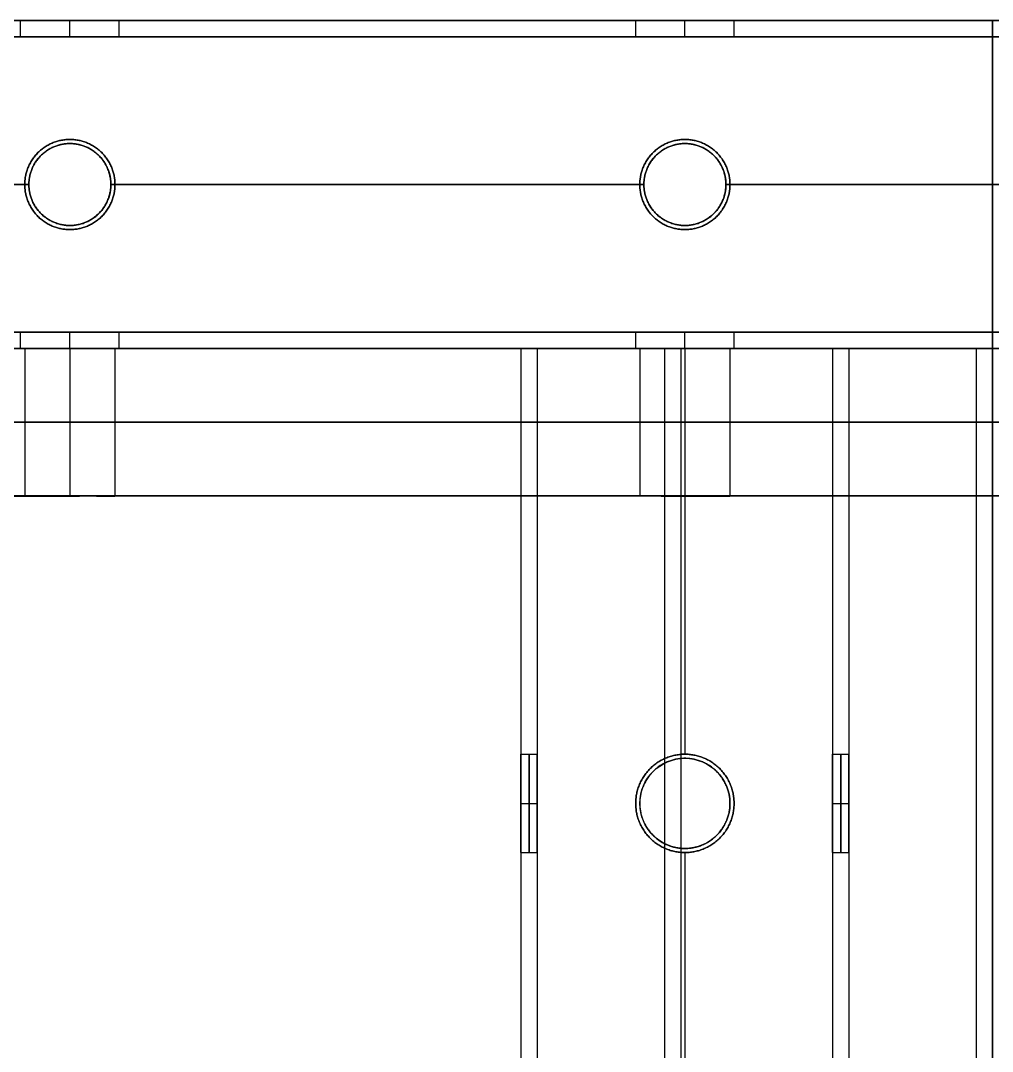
# Model space of a CAD drawing. Header units: millimetres. Extents: x -6529 to 809, y -8611 to 207.
# Drawn here: x 32.5 to 151, y 81.6 to 207.4 of the extents above; entities that cross this region are included whole.
import ezdxf

# ---------------------------------------------------------------- set-up
doc = ezdxf.new("R2010")
doc.units = ezdxf.units.MM
doc.header["$MEASUREMENT"] = 0
doc.layers.add('platen', color=7, linetype='Continuous', true_color=0x007f00)
doc.layers.add('staal', color=5, linetype='Continuous', true_color=0x0000ff)

# ---------------------------------------------------------------- blocks, each defined once
blk = doc.blocks.new('plaat base')
at = {"layer": 'platen'}
for p, q in [((545.5, 43.5), (545.5, 43.5, 18)), ((620.5, 43.5), (620.5, 43.5, 18)), ((540, 38), (540, 38, 18)), ((551, 38), (551, 38, 18)), ((615, 38), (615, 38, 18)), ((626, 38), (626, 38, 18)), ((545.5, 32.5), (545.5, 32.5, 18)), ((620.5, 32.5), (620.5, 32.5, 18)), ((658, -1200), (658, 0)), ((658, -1200, 18), (658, 0, 18))]:
    blk.add_line(p, q, dxfattribs=at)
for points in [[(658, 58), (508, 58), (358, 58)], [(658, 58, 18), (508, 58, 18), (358, 58, 18)], [(658, 58, 9), (508, 58, 9), (358, 58, 9)], [(658, 0), (658, 29), (658, 58)], [(658, 58), (658, 58, 9), (658, 58, 18)], [(658, 0, 18), (658, 29, 18), (658, 58, 18)], [(658, 0, 9), (658, 29, 9), (658, 58, 9)], [(658, 29), (658, 29, 9), (658, 29, 18)], [(658, 0), (658, 0, 9), (658, 0, 18)], [(958, 0), (808, 0), (658, 0)], [(958, 0, 18), (808, 0, 18), (658, 0, 18)], [(958, 0, 9), (808, 0, 9), (658, 0, 9)]]:
    blk.add_open_spline(points, degree=2, dxfattribs=at)
for points in [[(545.5, 43.5), (551, 43.5), (551, 38), (551, 32.5), (545.5, 32.5), (540, 32.5), (540, 38), (540, 43.5), (545.5, 43.5)], [(545.5, 43.5, 18), (551, 43.5, 18), (551, 38, 18), (551, 32.5, 18), (545.5, 32.5, 18), (540, 32.5, 18), (540, 38, 18), (540, 43.5, 18), (545.5, 43.5, 18)], [(620.5, 43.5), (626, 43.5), (626, 38), (626, 32.5), (620.5, 32.5), (615, 32.5), (615, 38), (615, 43.5), (620.5, 43.5)], [(620.5, 43.5, 18), (626, 43.5, 18), (626, 38, 18), (626, 32.5, 18), (620.5, 32.5, 18), (615, 32.5, 18), (615, 38, 18), (615, 43.5, 18), (620.5, 43.5, 18)]]:
    blk.add_rational_spline(points, [1, 0.707106781187, 1, 0.707106781187, 1, 0.707106781187, 1, 0.707106781187, 1], degree=2, knots=[-31.415927, -31.415927, -31.415927, -23.561945, -23.561945, -15.707963, -15.707963, -7.853982, -7.853982, 0, 0, 0], dxfattribs=at)
blk = doc.blocks.new('top plaat')
at = {"layer": 'platen'}
for p, q in [((658, -1276), (658, 40)), ((658, -1276, 18), (658, 40, 18)), ((545.5, 25.5), (545.5, 25.5, 18)), ((620.5, 25.5), (620.5, 25.5, 18)), ((540, 20), (540, 20, 18)), ((551, 20), (551, 20, 18)), ((615, 20), (615, 20, 18)), ((626, 20), (626, 20, 18)), ((545.5, 14.5), (545.5, 14.5, 18)), ((620.5, 14.5), (620.5, 14.5, 18)), ((620.5, -50), (620.5, -50, 18)), ((615, -55.5), (615, -55.5, 18)), ((626, -55.5), (626, -55.5, 18)), ((620.5, -61), (620.5, -61, 18))]:
    blk.add_line(p, q, dxfattribs=at)
blk.add_circle((620.5, -55.5, 9), 5.5, dxfattribs=at)
for points in [[(658, 40), (349, 40), (40, 40)], [(658, 40, 18), (349, 40, 18), (40, 40, 18)], [(658, 40, 9), (349, 40, 9), (40, 40, 9)], [(658, 40), (658, 40, 9), (658, 40, 18)], [(1276, 40), (967, 40), (658, 40)], [(1276, 40, 18), (967, 40, 18), (658, 40, 18)], [(1276, 40, 9), (967, 40, 9), (658, 40, 9)]]:
    blk.add_open_spline(points, degree=2, dxfattribs=at)
for points, knots in [([(545.5, 25.5), (551, 25.5), (551, 20), (551, 14.5), (545.5, 14.5), (540, 14.5), (540, 20), (540, 25.5), (545.5, 25.5)], [-31.415927, -31.415927, -31.415927, -23.561945, -23.561945, -15.707963, -15.707963, -7.853982, -7.853982, 0, 0, 0]), ([(545.5, 25.5, 18), (551, 25.5, 18), (551, 20, 18), (551, 14.5, 18), (545.5, 14.5, 18), (540, 14.5, 18), (540, 20, 18), (540, 25.5, 18), (545.5, 25.5, 18)], [-31.415927, -31.415927, -31.415927, -23.561945, -23.561945, -15.707963, -15.707963, -7.853982, -7.853982, 0, 0, 0]), ([(545.5, 25.5, 9), (540, 25.5, 9), (540, 20, 9), (540, 14.5, 9), (545.5, 14.5, 9), (551, 14.5, 9), (551, 20, 9), (551, 25.5, 9), (545.5, 25.5, 9)], [0, 0, 0, 7.853982, 7.853982, 15.707963, 15.707963, 23.561945, 23.561945, 31.415927, 31.415927, 31.415927]), ([(620.5, 25.5), (626, 25.5), (626, 20), (626, 14.5), (620.5, 14.5), (615, 14.5), (615, 20), (615, 25.5), (620.5, 25.5)], [-31.415927, -31.415927, -31.415927, -23.561945, -23.561945, -15.707963, -15.707963, -7.853982, -7.853982, 0, 0, 0]), ([(620.5, 25.5, 18), (626, 25.5, 18), (626, 20, 18), (626, 14.5, 18), (620.5, 14.5, 18), (615, 14.5, 18), (615, 20, 18), (615, 25.5, 18), (620.5, 25.5, 18)], [-31.415927, -31.415927, -31.415927, -23.561945, -23.561945, -15.707963, -15.707963, -7.853982, -7.853982, 0, 0, 0]), ([(620.5, 25.5, 9), (615, 25.5, 9), (615, 20, 9), (615, 14.5, 9), (620.5, 14.5, 9), (626, 14.5, 9), (626, 20, 9), (626, 25.5, 9), (620.5, 25.5, 9)], [0, 0, 0, 7.853982, 7.853982, 15.707963, 15.707963, 23.561945, 23.561945, 31.415927, 31.415927, 31.415927]), ([(626, -55.5), (626, -61), (620.5, -61), (615, -61), (615, -55.5), (615, -50), (620.5, -50), (626, -50), (626, -55.5)], [-37.699112, -37.699112, -37.699112, -28.274334, -28.274334, -18.849556, -18.849556, -9.424778, -9.424778, 0, 0, 0]), ([(626, -55.5, 18), (626, -61, 18), (620.5, -61, 18), (615, -61, 18), (615, -55.5, 18), (615, -50, 18), (620.5, -50, 18), (626, -50, 18), (626, -55.5, 18)], [-37.699112, -37.699112, -37.699112, -28.274334, -28.274334, -18.849556, -18.849556, -9.424778, -9.424778, 0, 0, 0])]:
    blk.add_rational_spline(points, [1, 0.707106781187, 1, 0.707106781187, 1, 0.707106781187, 1, 0.707106781187, 1], degree=2, knots=knots, dxfattribs=at)
blk = doc.blocks.new('plaat laag')
at = {"layer": 'platen'}
for p, q in [((-2.18, -658, 300), (-2.18, -658, 600)), ((-2.18, -658), (-2.18, -658, 300)), ((15.82, -658.06, 300), (15.82, -658.06, 600)), ((15.82, -658.06), (15.82, -658.06, 300)), ((-2.28, -690, 638), (15.72, -690.06, 638)), ((-2.3, -695.5, 643.5), (15.7, -695.56, 643.5)), ((-2.3, -695.5, 632.5), (15.7, -695.56, 632.5)), ((-2.32, -701, 638), (15.68, -701.06, 638)), ((-2.53, -765, 638), (15.47, -765.06, 638)), ((-2.55, -770.5, 643.5), (15.45, -770.56, 643.5)), ((-2.55, -770.5, 632.5), (15.45, -770.56, 632.5)), ((-2.57, -776, 638), (15.43, -776.06, 638))]:
    blk.add_line(p, q, dxfattribs=at)
for points in [[(-0.19, -58, 300), (-2.18, -658, 300), (-4.16, -1257.99, 300)], [(17.81, -58.06, 300), (15.82, -658.06, 300), (13.84, -1258.05, 300)], [(-1.18, -358, 600), (-1.68, -508, 600), (-2.18, -658, 600)], [(-2.18, -658, -58), (-1.68, -508, -58), (-1.18, -358, -58)], [(7.82, -358.03, 600), (7.32, -508.03, 600), (6.82, -658.03, 600)], [(6.82, -658.03, -58), (7.32, -508.03, -58), (7.82, -358.03, -58)], [(16.82, -358.06, 600), (16.32, -508.06, 600), (15.82, -658.06, 600)], [(15.82, -658.06, -58), (16.32, -508.06, -58), (16.82, -358.06, -58)], [(-2.18, -658, 658), (-2.67, -808, 658), (-3.17, -957.99, 658)], [(-3.17, -957.99), (-2.67, -808), (-2.18, -658)], [(-2.18, -658, 600), (-2.18, -658, 629), (-2.18, -658, 658)], [(-2.18, -658, 658), (6.82, -658.03, 658), (15.82, -658.06, 658)], [(-2.18, -658, 600), (6.82, -658.03, 600), (15.82, -658.06, 600)], [(-2.18, -658), (6.82, -658.03), (15.82, -658.06)], [(-2.18, -658), (-2.18, -658, -29), (-2.18, -658, -58)], [(-2.18, -658, -58), (6.82, -658.03, -58), (15.82, -658.06, -58)], [(-2.18, -658, 629), (6.82, -658.03, 629), (15.82, -658.06, 629)], [(-2.18, -658, -29), (6.82, -658.03, -29), (15.82, -658.06, -29)], [(6.82, -658.03, 658), (6.33, -808.03, 658), (5.83, -958.02, 658)], [(5.83, -958.02), (6.33, -808.03), (6.82, -658.03)], [(6.82, -658.03, 600), (6.82, -658.03, 629), (6.82, -658.03, 658)], [(6.82, -658.03), (6.82, -658.03, -29), (6.82, -658.03, -58)], [(15.82, -658.06, 658), (15.33, -808.06, 658), (14.83, -958.05, 658)], [(14.83, -958.05), (15.33, -808.06), (15.82, -658.06)], [(15.82, -658.06, 600), (15.82, -658.06, 629), (15.82, -658.06, 658)], [(15.82, -658.06), (15.82, -658.06, -29), (15.82, -658.06, -58)]]:
    blk.add_open_spline(points, degree=2, dxfattribs=at)
for points in [[(-2.3, -695.5, 643.5), (-2.28, -690, 643.5), (-2.28, -690, 638), (-2.28, -690, 632.5), (-2.3, -695.5, 632.5), (-2.32, -701, 632.5), (-2.32, -701, 638), (-2.32, -701, 643.5), (-2.3, -695.5, 643.5)], [(15.7, -695.56, 643.5), (15.72, -690.06, 643.5), (15.72, -690.06, 638), (15.72, -690.06, 632.5), (15.7, -695.56, 632.5), (15.68, -701.06, 632.5), (15.68, -701.06, 638), (15.68, -701.06, 643.5), (15.7, -695.56, 643.5)], [(-2.55, -770.5, 643.5), (-2.53, -765, 643.5), (-2.53, -765, 638), (-2.53, -765, 632.5), (-2.55, -770.5, 632.5), (-2.57, -776, 632.5), (-2.57, -776, 638), (-2.57, -776, 643.5), (-2.55, -770.5, 643.5)], [(15.45, -770.56, 643.5), (15.47, -765.06, 643.5), (15.47, -765.06, 638), (15.47, -765.06, 632.5), (15.45, -770.56, 632.5), (15.43, -776.06, 632.5), (15.43, -776.06, 638), (15.43, -776.06, 643.5), (15.45, -770.56, 643.5)]]:
    blk.add_rational_spline(points, [1, 0.707106781187, 1, 0.707106781187, 1, 0.707106781187, 1, 0.707106781187, 1], degree=2, knots=[-31.415927, -31.415927, -31.415927, -23.561945, -23.561945, -15.707963, -15.707963, -7.853982, -7.853982, 0, 0, 0], dxfattribs=at)

msp = doc.modelspace()

# ---------------------------------------------------------------- linework, layer by layer
at = {"layer": 'staal'}
for p, q in [((32.53, 205.37, 20), (32.53, 207.37, 20)), ((32.53, 205.37, 696), (32.53, 207.37, 696)), ((38.53, 205.37, 26), (38.53, 207.37, 26)), ((38.53, 205.37, 14), (38.53, 207.37, 14)), ((38.53, 205.37, 702), (38.53, 207.37, 702)), ((38.53, 205.37, 690), (38.53, 207.37, 690)), ((44.53, 205.37, 20), (44.53, 207.37, 20)), ((44.53, 205.37, 696), (44.53, 207.37, 696)), ((107.53, 205.37, 20), (107.53, 207.37, 20)), ((107.53, 205.37, 696), (107.53, 207.37, 696)), ((113.53, 205.37, 26), (113.53, 207.37, 26)), ((113.53, 205.37, 14), (113.53, 207.37, 14)), ((113.53, 205.37, 702), (113.53, 207.37, 702)), ((113.53, 205.37, 690), (113.53, 207.37, 690)), ((119.53, 205.37, 20), (119.53, 207.37, 20)), ((119.53, 205.37, 696), (119.53, 207.37, 696)), ((38.53, 192.37, 38), (38.53, 192.37, 40)), ((38.53, 192.37), (38.53, 192.37, 2)), ((38.53, 192.37, 714), (38.53, 192.37, 716)), ((38.53, 192.37, 676), (38.53, 192.37, 678)), ((113.53, 192.37, 38), (113.53, 192.37, 40)), ((113.53, 192.37), (113.53, 192.37, 2)), ((113.53, 192.37, 714), (113.53, 192.37, 716)), ((113.53, 192.37, 676), (113.53, 192.37, 678)), ((33.53, 187.37, 38), (33.53, 187.37, 40)), ((33.53, 187.37), (33.53, 187.37, 2)), ((33.53, 187.37, 714), (33.53, 187.37, 716)), ((33.53, 187.37, 676), (33.53, 187.37, 678)), ((43.53, 187.37, 38), (43.53, 187.37, 40)), ((43.53, 187.37), (43.53, 187.37, 2)), ((43.53, 187.37, 714), (43.53, 187.37, 716)), ((43.53, 187.37, 676), (43.53, 187.37, 678)), ((108.53, 187.37, 38), (108.53, 187.37, 40)), ((108.53, 187.37), (108.53, 187.37, 2)), ((108.53, 187.37, 714), (108.53, 187.37, 716)), ((108.53, 187.37, 676), (108.53, 187.37, 678)), ((118.53, 187.37, 38), (118.53, 187.37, 40)), ((118.53, 187.37), (118.53, 187.37, 2)), ((118.53, 187.37, 714), (118.53, 187.37, 716)), ((118.53, 187.37, 676), (118.53, 187.37, 678)), ((38.53, 182.37), (38.53, 182.37, 2)), ((38.53, 182.37, 38), (38.53, 182.37, 40)), ((38.53, 182.37, 676), (38.53, 182.37, 678)), ((38.53, 182.37, 714), (38.53, 182.37, 716)), ((113.53, 182.37), (113.53, 182.37, 2)), ((113.53, 182.37, 38), (113.53, 182.37, 40)), ((113.53, 182.37, 676), (113.53, 182.37, 678)), ((113.53, 182.37, 714), (113.53, 182.37, 716)), ((32.53, 167.37, 20), (32.53, 169.37, 20)), ((32.53, 167.37, 696), (32.53, 169.37, 696)), ((38.53, 167.37, 26), (38.53, 169.37, 26)), ((38.53, 167.37, 14), (38.53, 169.37, 14)), ((38.53, 167.37, 702), (38.53, 169.37, 702)), ((38.53, 167.37, 690), (38.53, 169.37, 690)), ((44.53, 167.37, 20), (44.53, 169.37, 20)), ((44.53, 167.37, 696), (44.53, 169.37, 696)), ((107.53, 167.37, 20), (107.53, 169.37, 20)), ((107.53, 167.37, 696), (107.53, 169.37, 696)), ((113.53, 167.37, 26), (113.53, 169.37, 26)), ((113.53, 167.37, 14), (113.53, 169.37, 14)), ((113.53, 167.37, 702), (113.53, 169.37, 702)), ((113.53, 167.37, 690), (113.53, 169.37, 690)), ((119.53, 167.37, 20), (119.53, 169.37, 20)), ((119.53, 167.37, 696), (119.53, 169.37, 696)), ((93.53, 167.37, 20), (95.53, 167.37, 20)), ((113.53, 167.37, 40), (113.53, 167.37, 38)), ((113.53, 167.37, 2), (113.53, 167.37)), ((131.53, 167.37, 20), (133.53, 167.37, 20)), ((93.53, 117.87, 20), (95.53, 117.87, 20)), ((113.53, 117.87, 2), (113.53, 117.87)), ((113.53, 117.87, 40), (113.53, 117.87, 38)), ((131.53, 117.87, 20), (133.53, 117.87, 20)), ((93.53, 111.87, 26), (95.53, 111.87, 26)), ((93.53, 111.87, 14), (95.53, 111.87, 14)), ((107.53, 111.87, 2), (107.53, 111.87)), ((107.53, 111.87, 40), (107.53, 111.87, 38)), ((119.53, 111.87, 2), (119.53, 111.87)), ((119.53, 111.87, 40), (119.53, 111.87, 38)), ((131.53, 111.87, 26), (133.53, 111.87, 26)), ((131.53, 111.87, 14), (133.53, 111.87, 14)), ((93.53, 105.87, 20), (95.53, 105.87, 20)), ((113.53, 105.87, 2), (113.53, 105.87)), ((113.53, 105.87, 40), (113.53, 105.87, 38)), ((131.53, 105.87, 20), (133.53, 105.87, 20))]:
    msp.add_line(p, q, dxfattribs=at)
for points in [[(-506.97, 207.37), (809.03, 207.37), (809.03, -1108.63), (-506.97, -1108.63)], [(-466.97, 167.37), (769.03, 167.37), (769.03, -1068.63), (-466.97, -1068.63)]]:
    msp.add_lwpolyline(points, close=True, dxfattribs=at)
for centre in [(38.53, 187.37), (38.53, 187.37, 39), (38.53, 187.37, 1), (38.53, 187.37, 676), (38.53, 187.37, 715), (38.53, 187.37, 677), (113.53, 187.37), (113.53, 187.37, 39), (113.53, 187.37, 1), (113.53, 187.37, 676), (113.53, 187.37, 715), (113.53, 187.37, 677)]:
    msp.add_circle(centre, 5, dxfattribs=at)
for points in [[(809.03, 207.37), (151.03, 207.37), (-506.97, 207.37)], [(809.03, 207.37, 40), (151.03, 207.37, 40), (-506.97, 207.37, 40)], [(-506.97, 207.37, 676), (151.03, 207.37, 676), (809.03, 207.37, 676)], [(-506.97, 207.37, 716), (151.03, 207.37, 716), (809.03, 207.37, 716)], [(-30.47, 207.37, 696), (1.03, 207.37, 696), (32.53, 207.37, 696)], [(107.53, 207.37, 20), (76.03, 207.37, 20), (44.53, 207.37, 20)], [(44.53, 207.37, 696), (76.03, 207.37, 696), (107.53, 207.37, 696)], [(182.53, 207.37, 20), (151.03, 207.37, 20), (119.53, 207.37, 20)], [(119.53, 207.37, 696), (151.03, 207.37, 696), (182.53, 207.37, 696)], [(151.03, 167.37, 40), (151.03, 187.37, 40), (151.03, 207.37, 40)], [(151.03, 207.37, 40), (151.03, 207.37, 20), (151.03, 207.37)], [(151.03, 207.37), (151.03, 187.37), (151.03, 167.37)], [(807.03, 205.37, 38), (151.03, 205.37, 38), (-504.97, 205.37, 38)], [(807.03, 205.37, 2), (151.03, 205.37, 2), (-504.97, 205.37, 2)], [(-504.97, 205.37, 714), (151.03, 205.37, 714), (807.03, 205.37, 714)], [(-504.97, 205.37, 678), (151.03, 205.37, 678), (807.03, 205.37, 678)], [(-30.47, 205.37, 696), (1.03, 205.37, 696), (32.53, 205.37, 696)], [(107.53, 205.37, 20), (76.03, 205.37, 20), (44.53, 205.37, 20)], [(44.53, 205.37, 696), (76.03, 205.37, 696), (107.53, 205.37, 696)], [(182.53, 205.37, 20), (151.03, 205.37, 20), (119.53, 205.37, 20)], [(119.53, 205.37, 696), (151.03, 205.37, 696), (182.53, 205.37, 696)], [(151.03, 205.37, 2), (151.03, 205.37, 20), (151.03, 205.37, 38)], [(151.03, 205.37, 38), (151.03, 187.37, 38), (151.03, 169.37, 38)], [(151.03, 169.37, 2), (151.03, 187.37, 2), (151.03, 205.37, 2)], [(33.53, 187.37, 40), (1.03, 187.37, 40), (-31.47, 187.37, 40)], [(33.53, 187.37, 38), (1.03, 187.37, 38), (-31.47, 187.37, 38)], [(33.53, 187.37, 2), (1.03, 187.37, 2), (-31.47, 187.37, 2)], [(33.53, 187.37), (1.03, 187.37), (-31.47, 187.37)], [(-31.47, 187.37, 716), (1.03, 187.37, 716), (33.53, 187.37, 716)], [(-31.47, 187.37, 714), (1.03, 187.37, 714), (33.53, 187.37, 714)], [(-31.47, 187.37, 678), (1.03, 187.37, 678), (33.53, 187.37, 678)], [(-31.47, 187.37, 676), (1.03, 187.37, 676), (33.53, 187.37, 676)], [(108.53, 187.37, 40), (76.03, 187.37, 40), (43.53, 187.37, 40)], [(108.53, 187.37, 38), (76.03, 187.37, 38), (43.53, 187.37, 38)], [(108.53, 187.37, 2), (76.03, 187.37, 2), (43.53, 187.37, 2)], [(108.53, 187.37), (76.03, 187.37), (43.53, 187.37)], [(43.53, 187.37, 716), (76.03, 187.37, 716), (108.53, 187.37, 716)], [(43.53, 187.37, 714), (76.03, 187.37, 714), (108.53, 187.37, 714)], [(43.53, 187.37, 678), (76.03, 187.37, 678), (108.53, 187.37, 678)], [(43.53, 187.37, 676), (76.03, 187.37, 676), (108.53, 187.37, 676)], [(183.53, 187.37, 40), (151.03, 187.37, 40), (118.53, 187.37, 40)], [(183.53, 187.37, 38), (151.03, 187.37, 38), (118.53, 187.37, 38)], [(183.53, 187.37, 2), (151.03, 187.37, 2), (118.53, 187.37, 2)], [(183.53, 187.37), (151.03, 187.37), (118.53, 187.37)], [(118.53, 187.37, 716), (151.03, 187.37, 716), (183.53, 187.37, 716)], [(118.53, 187.37, 714), (151.03, 187.37, 714), (183.53, 187.37, 714)], [(118.53, 187.37, 678), (151.03, 187.37, 678), (183.53, 187.37, 678)], [(118.53, 187.37, 676), (151.03, 187.37, 676), (183.53, 187.37, 676)], [(771.03, 169.37, 38), (151.03, 169.37, 38), (-468.97, 169.37, 38)], [(771.03, 169.37, 2), (151.03, 169.37, 2), (-468.97, 169.37, 2)], [(-468.97, 169.37, 714), (151.03, 169.37, 714), (771.03, 169.37, 714)], [(-468.97, 169.37, 678), (151.03, 169.37, 678), (771.03, 169.37, 678)], [(32.53, 169.37, 20), (1.03, 169.37, 20), (-30.47, 169.37, 20)], [(-30.47, 169.37, 696), (1.03, 169.37, 696), (32.53, 169.37, 696)], [(107.53, 169.37, 20), (76.03, 169.37, 20), (44.53, 169.37, 20)], [(44.53, 169.37, 696), (76.03, 169.37, 696), (107.53, 169.37, 696)], [(182.53, 169.37, 20), (151.03, 169.37, 20), (119.53, 169.37, 20)], [(119.53, 169.37, 696), (151.03, 169.37, 696), (182.53, 169.37, 696)], [(151.03, 169.37, 38), (151.03, 169.37, 20), (151.03, 169.37, 2)], [(769.03, 167.37), (151.03, 167.37), (-466.97, 167.37)], [(769.03, 167.37, 40), (151.03, 167.37, 40), (-466.97, 167.37, 40)], [(-466.97, 167.37, 676), (151.03, 167.37, 676), (769.03, 167.37, 676)], [(-466.97, 167.37, 716), (151.03, 167.37, 716), (769.03, 167.37, 716)], [(32.53, 167.37, 20), (1.03, 167.37, 20), (-30.47, 167.37, 20)], [(-30.47, 167.37, 696), (1.03, 167.37, 696), (32.53, 167.37, 696)], [(107.53, 167.37, 20), (76.03, 167.37, 20), (44.53, 167.37, 20)], [(44.53, 167.37, 696), (76.03, 167.37, 696), (107.53, 167.37, 696)], [(93.53, 167.37), (113.53, 167.37), (133.53, 167.37)], [(93.53, 167.37), (93.53, -150.38), (93.53, -468.13)], [(133.53, 167.37, 40), (113.53, 167.37, 40), (93.53, 167.37, 40)], [(93.53, 167.37, 40), (93.53, -150.38, 40), (93.53, -468.13, 40)], [(93.53, 167.37, 40), (93.53, 167.37, 20), (93.53, 167.37)], [(93.53, 167.37, 20), (93.53, 142.62, 20), (93.53, 117.87, 20)], [(131.53, 167.37, 2), (113.53, 167.37, 2), (95.53, 167.37, 2)], [(95.53, 167.37, 2), (95.53, -150.38, 2), (95.53, -468.13, 2)], [(95.53, 167.37, 2), (95.53, 167.37, 20), (95.53, 167.37, 38)], [(95.53, 167.37, 38), (95.53, -150.38, 38), (95.53, -468.13, 38)], [(95.53, 167.37, 38), (113.53, 167.37, 38), (131.53, 167.37, 38)], [(95.53, 167.37, 20), (95.53, 142.62, 20), (95.53, 117.87, 20)], [(151.03, 167.37, 40), (131.03, 167.37, 40), (111.03, 167.37, 40)], [(111.03, 167.37, 40), (111.03, -141.63, 40), (111.03, -450.63, 40)], [(111.03, 167.37, 40), (111.03, 167.37, 20), (111.03, 167.37)], [(111.03, 167.37), (111.03, -141.63), (111.03, -450.63)], [(111.03, 167.37), (131.03, 167.37), (151.03, 167.37)], [(149.03, 167.37, 2), (131.03, 167.37, 2), (113.03, 167.37, 2)], [(113.03, 167.37, 2), (113.03, -141.63, 2), (113.03, -450.63, 2)], [(113.03, 167.37, 2), (113.03, 167.37, 20), (113.03, 167.37, 38)], [(113.03, 167.37, 38), (113.03, -141.63, 38), (113.03, -450.63, 38)], [(113.03, 167.37, 38), (131.03, 167.37, 38), (149.03, 167.37, 38)], [(113.53, 167.37), (113.53, 142.62), (113.53, 117.87)], [(113.53, 167.37, 40), (113.53, 142.62, 40), (113.53, 117.87, 40)], [(113.53, 167.37, 2), (113.53, 142.62, 2), (113.53, 117.87, 2)], [(113.53, 167.37, 38), (113.53, 142.62, 38), (113.53, 117.87, 38)], [(182.53, 167.37, 20), (151.03, 167.37, 20), (119.53, 167.37, 20)], [(119.53, 167.37, 696), (151.03, 167.37, 696), (182.53, 167.37, 696)], [(131.53, 167.37, 38), (131.53, 167.37, 20), (131.53, 167.37, 2)], [(131.53, 167.37, 2), (131.53, -150.38, 2), (131.53, -468.13, 2)], [(131.53, 167.37, 38), (131.53, -150.38, 38), (131.53, -468.13, 38)], [(131.53, 167.37, 20), (131.53, 142.62, 20), (131.53, 117.87, 20)], [(133.53, 167.37), (133.53, -150.38), (133.53, -468.13)], [(133.53, 167.37), (133.53, 167.37, 20), (133.53, 167.37, 40)], [(133.53, 167.37, 40), (133.53, -150.38, 40), (133.53, -468.13, 40)], [(133.53, 167.37, 20), (133.53, 142.62, 20), (133.53, 117.87, 20)], [(149.03, 167.37, 2), (149.03, -141.63, 2), (149.03, -450.63, 2)], [(149.03, 167.37, 38), (149.03, -141.63, 38), (149.03, -450.63, 38)], [(149.03, 167.37, 38), (149.03, 167.37, 20), (149.03, 167.37, 2)], [(151.03, 167.37), (151.03, 167.37, 20), (151.03, 167.37, 40)], [(151.03, 167.37, 40), (151.03, -141.63, 40), (151.03, -450.63, 40)], [(151.03, 167.37), (151.03, -141.63), (151.03, -450.63)], [(151.03, 167.37), (151.03, 167.37, 20), (151.03, 167.37, 40)], [(93.53, 105.87, 20), (93.53, 74.37, 20), (93.53, 42.87, 20)], [(95.53, 105.87, 20), (95.53, 74.37, 20), (95.53, 42.87, 20)], [(113.53, 105.87), (113.53, 74.37), (113.53, 42.87)], [(113.53, 105.87, 40), (113.53, 74.37, 40), (113.53, 42.87, 40)], [(113.53, 105.87, 2), (113.53, 74.37, 2), (113.53, 42.87, 2)], [(113.53, 105.87, 38), (113.53, 74.37, 38), (113.53, 42.87, 38)], [(131.53, 105.87, 20), (131.53, 74.37, 20), (131.53, 42.87, 20)], [(133.53, 105.87, 20), (133.53, 74.37, 20), (133.53, 42.87, 20)]]:
    msp.add_open_spline(points, degree=2, dxfattribs=at)
for points, weights, knots in [([(38.53, 207.37, 26), (32.53, 207.37, 26), (32.53, 207.37, 20), (32.53, 207.37, 14), (38.53, 207.37, 14), (44.53, 207.37, 14), (44.53, 207.37, 20), (44.53, 207.37, 26), (38.53, 207.37, 26)], [1, 0.707106781187, 1, 0.707106781187, 1, 0.707106781187, 1, 0.707106781187, 1], [-31.415927, -31.415927, -31.415927, -23.561945, -23.561945, -15.707963, -15.707963, -7.853982, -7.853982, 0, 0, 0]), ([(38.53, 207.37, 702), (44.53, 207.37, 702), (44.53, 207.37, 696), (44.53, 207.37, 690), (38.53, 207.37, 690), (32.53, 207.37, 690), (32.53, 207.37, 696), (32.53, 207.37, 702), (38.53, 207.37, 702)], [1, 0.707106781187, 1, 0.707106781187, 1, 0.707106781187, 1, 0.707106781187, 1], [-31.415927, -31.415927, -31.415927, -23.561945, -23.561945, -15.707963, -15.707963, -7.853982, -7.853982, 0, 0, 0]), ([(113.53, 207.37, 26), (107.53, 207.37, 26), (107.53, 207.37, 20), (107.53, 207.37, 14), (113.53, 207.37, 14), (119.53, 207.37, 14), (119.53, 207.37, 20), (119.53, 207.37, 26), (113.53, 207.37, 26)], [1, 0.707106781187, 1, 0.707106781187, 1, 0.707106781187, 1, 0.707106781187, 1], [-31.415927, -31.415927, -31.415927, -23.561945, -23.561945, -15.707963, -15.707963, -7.853982, -7.853982, 0, 0, 0]), ([(113.53, 207.37, 702), (119.53, 207.37, 702), (119.53, 207.37, 696), (119.53, 207.37, 690), (113.53, 207.37, 690), (107.53, 207.37, 690), (107.53, 207.37, 696), (107.53, 207.37, 702), (113.53, 207.37, 702)], [1, 0.707106781187, 1, 0.707106781187, 1, 0.707106781187, 1, 0.707106781187, 1], [-31.415927, -31.415927, -31.415927, -23.561945, -23.561945, -15.707963, -15.707963, -7.853982, -7.853982, 0, 0, 0]), ([(38.53, 205.37, 26), (44.53, 205.37, 26), (44.53, 205.37, 20), (44.53, 205.37, 14), (38.53, 205.37, 14), (32.53, 205.37, 14), (32.53, 205.37, 20), (32.53, 205.37, 26), (38.53, 205.37, 26)], [1, 0.707106781187, 1, 0.707106781187, 1, 0.707106781187, 1, 0.707106781187, 1], [0, 0, 0, 7.853982, 7.853982, 15.707963, 15.707963, 23.561945, 23.561945, 31.415927, 31.415927, 31.415927]), ([(38.53, 205.37, 702), (32.53, 205.37, 702), (32.53, 205.37, 696), (32.53, 205.37, 690), (38.53, 205.37, 690), (44.53, 205.37, 690), (44.53, 205.37, 696), (44.53, 205.37, 702), (38.53, 205.37, 702)], [1, 0.707106781187, 1, 0.707106781187, 1, 0.707106781187, 1, 0.707106781187, 1], [0, 0, 0, 7.853982, 7.853982, 15.707963, 15.707963, 23.561945, 23.561945, 31.415927, 31.415927, 31.415927]), ([(113.53, 205.37, 26), (119.53, 205.37, 26), (119.53, 205.37, 20), (119.53, 205.37, 14), (113.53, 205.37, 14), (107.53, 205.37, 14), (107.53, 205.37, 20), (107.53, 205.37, 26), (113.53, 205.37, 26)], [1, 0.707106781187, 1, 0.707106781187, 1, 0.707106781187, 1, 0.707106781187, 1], [0, 0, 0, 7.853982, 7.853982, 15.707963, 15.707963, 23.561945, 23.561945, 31.415927, 31.415927, 31.415927]), ([(113.53, 205.37, 702), (107.53, 205.37, 702), (107.53, 205.37, 696), (107.53, 205.37, 690), (113.53, 205.37, 690), (119.53, 205.37, 690), (119.53, 205.37, 696), (119.53, 205.37, 702), (113.53, 205.37, 702)], [1, 0.707106781187, 1, 0.707106781187, 1, 0.707106781187, 1, 0.707106781187, 1], [0, 0, 0, 7.853982, 7.853982, 15.707963, 15.707963, 23.561945, 23.561945, 31.415927, 31.415927, 31.415927]), ([(38.53, 182.37, 40), (33.53, 182.37, 40), (33.53, 187.37, 40), (33.53, 192.37, 40), (38.53, 192.37, 40), (43.53, 192.37, 40), (43.53, 187.37, 40), (43.53, 182.37, 40), (38.53, 182.37, 40)], [1, 0.707106781187, 1, 0.707106781187, 1, 0.707106781187, 1, 0.707106781187, 1], [-31.415927, -31.415927, -31.415927, -23.561945, -23.561945, -15.707963, -15.707963, -7.853982, -7.853982, 0, 0, 0]), ([(38.53, 182.37, 38), (43.53, 182.37, 38), (43.53, 187.37, 38), (43.53, 192.37, 38), (38.53, 192.37, 38), (33.53, 192.37, 38), (33.53, 187.37, 38), (33.53, 182.37, 38), (38.53, 182.37, 38)], [1, 0.707106781187, 1, 0.707106781187, 1, 0.707106781187, 1, 0.707106781187, 1], [0, 0, 0, 7.853982, 7.853982, 15.707963, 15.707963, 23.561945, 23.561945, 31.415927, 31.415927, 31.415927]), ([(38.53, 182.37, 2), (33.53, 182.37, 2), (33.53, 187.37, 2), (33.53, 192.37, 2), (38.53, 192.37, 2), (43.53, 192.37, 2), (43.53, 187.37, 2), (43.53, 182.37, 2), (38.53, 182.37, 2)], [1, 0.707106781187, 1, 0.707106781187, 1, 0.707106781187, 1, 0.707106781187, 1], [-31.415927, -31.415927, -31.415927, -23.561945, -23.561945, -15.707963, -15.707963, -7.853982, -7.853982, 0, 0, 0]), ([(38.53, 182.37, 716), (43.53, 182.37, 716), (43.53, 187.37, 716), (43.53, 192.37, 716), (38.53, 192.37, 716), (33.53, 192.37, 716), (33.53, 187.37, 716), (33.53, 182.37, 716), (38.53, 182.37, 716)], [1, 0.707106781187, 1, 0.707106781187, 1, 0.707106781187, 1, 0.707106781187, 1], [-31.415927, -31.415927, -31.415927, -23.561945, -23.561945, -15.707963, -15.707963, -7.853982, -7.853982, 0, 0, 0]), ([(38.53, 182.37, 714), (33.53, 182.37, 714), (33.53, 187.37, 714), (33.53, 192.37, 714), (38.53, 192.37, 714), (43.53, 192.37, 714), (43.53, 187.37, 714), (43.53, 182.37, 714), (38.53, 182.37, 714)], [1, 0.707106781187, 1, 0.707106781187, 1, 0.707106781187, 1, 0.707106781187, 1], [0, 0, 0, 7.853982, 7.853982, 15.707963, 15.707963, 23.561945, 23.561945, 31.415927, 31.415927, 31.415927]), ([(38.53, 182.37, 678), (43.53, 182.37, 678), (43.53, 187.37, 678), (43.53, 192.37, 678), (38.53, 192.37, 678), (33.53, 192.37, 678), (33.53, 187.37, 678), (33.53, 182.37, 678), (38.53, 182.37, 678)], [1, 0.707106781187, 1, 0.707106781187, 1, 0.707106781187, 1, 0.707106781187, 1], [-31.415927, -31.415927, -31.415927, -23.561945, -23.561945, -15.707963, -15.707963, -7.853982, -7.853982, 0, 0, 0]), ([(113.53, 182.37, 40), (108.53, 182.37, 40), (108.53, 187.37, 40), (108.53, 192.37, 40), (113.53, 192.37, 40), (118.53, 192.37, 40), (118.53, 187.37, 40), (118.53, 182.37, 40), (113.53, 182.37, 40)], [1, 0.707106781187, 1, 0.707106781187, 1, 0.707106781187, 1, 0.707106781187, 1], [-31.415927, -31.415927, -31.415927, -23.561945, -23.561945, -15.707963, -15.707963, -7.853982, -7.853982, 0, 0, 0]), ([(113.53, 182.37, 38), (118.53, 182.37, 38), (118.53, 187.37, 38), (118.53, 192.37, 38), (113.53, 192.37, 38), (108.53, 192.37, 38), (108.53, 187.37, 38), (108.53, 182.37, 38), (113.53, 182.37, 38)], [1, 0.707106781187, 1, 0.707106781187, 1, 0.707106781187, 1, 0.707106781187, 1], [0, 0, 0, 7.853982, 7.853982, 15.707963, 15.707963, 23.561945, 23.561945, 31.415927, 31.415927, 31.415927]), ([(113.53, 182.37, 2), (108.53, 182.37, 2), (108.53, 187.37, 2), (108.53, 192.37, 2), (113.53, 192.37, 2), (118.53, 192.37, 2), (118.53, 187.37, 2), (118.53, 182.37, 2), (113.53, 182.37, 2)], [1, 0.707106781187, 1, 0.707106781187, 1, 0.707106781187, 1, 0.707106781187, 1], [-31.415927, -31.415927, -31.415927, -23.561945, -23.561945, -15.707963, -15.707963, -7.853982, -7.853982, 0, 0, 0]), ([(113.53, 182.37, 716), (118.53, 182.37, 716), (118.53, 187.37, 716), (118.53, 192.37, 716), (113.53, 192.37, 716), (108.53, 192.37, 716), (108.53, 187.37, 716), (108.53, 182.37, 716), (113.53, 182.37, 716)], [1, 0.707106781187, 1, 0.707106781187, 1, 0.707106781187, 1, 0.707106781187, 1], [-31.415927, -31.415927, -31.415927, -23.561945, -23.561945, -15.707963, -15.707963, -7.853982, -7.853982, 0, 0, 0]), ([(113.53, 182.37, 714), (108.53, 182.37, 714), (108.53, 187.37, 714), (108.53, 192.37, 714), (113.53, 192.37, 714), (118.53, 192.37, 714), (118.53, 187.37, 714), (118.53, 182.37, 714), (113.53, 182.37, 714)], [1, 0.707106781187, 1, 0.707106781187, 1, 0.707106781187, 1, 0.707106781187, 1], [0, 0, 0, 7.853982, 7.853982, 15.707963, 15.707963, 23.561945, 23.561945, 31.415927, 31.415927, 31.415927]), ([(113.53, 182.37, 678), (118.53, 182.37, 678), (118.53, 187.37, 678), (118.53, 192.37, 678), (113.53, 192.37, 678), (108.53, 192.37, 678), (108.53, 187.37, 678), (108.53, 182.37, 678), (113.53, 182.37, 678)], [1, 0.707106781187, 1, 0.707106781187, 1, 0.707106781187, 1, 0.707106781187, 1], [-31.415927, -31.415927, -31.415927, -23.561945, -23.561945, -15.707963, -15.707963, -7.853982, -7.853982, 0, 0, 0]), ([(38.53, 169.37, 26), (32.53, 169.37, 26), (32.53, 169.37, 20), (32.53, 169.37, 14), (38.53, 169.37, 14), (44.53, 169.37, 14), (44.53, 169.37, 20), (44.53, 169.37, 26), (38.53, 169.37, 26)], [1, 0.707106781187, 1, 0.707106781187, 1, 0.707106781187, 1, 0.707106781187, 1], [-31.415927, -31.415927, -31.415927, -23.561945, -23.561945, -15.707963, -15.707963, -7.853982, -7.853982, 0, 0, 0]), ([(38.53, 169.37, 702), (44.53, 169.37, 702), (44.53, 169.37, 696), (44.53, 169.37, 690), (38.53, 169.37, 690), (32.53, 169.37, 690), (32.53, 169.37, 696), (32.53, 169.37, 702), (38.53, 169.37, 702)], [1, 0.707106781187, 1, 0.707106781187, 1, 0.707106781187, 1, 0.707106781187, 1], [-31.415927, -31.415927, -31.415927, -23.561945, -23.561945, -15.707963, -15.707963, -7.853982, -7.853982, 0, 0, 0]), ([(113.53, 169.37, 26), (107.53, 169.37, 26), (107.53, 169.37, 20), (107.53, 169.37, 14), (113.53, 169.37, 14), (119.53, 169.37, 14), (119.53, 169.37, 20), (119.53, 169.37, 26), (113.53, 169.37, 26)], [0.999999860338, 0.707106851018, 1, 0.707106781187, 1, 0.707106781187, 1, 0.707106851018, 0.999999860338], [-31.415927, -31.415927, -31.415927, -23.561946, -23.561946, -15.707963, -15.707963, -7.853981, -7.853981, 0, 0, 0]), ([(113.53, 169.37, 702), (119.53, 169.37, 702), (119.53, 169.37, 696), (119.53, 169.37, 690), (113.53, 169.37, 690), (107.53, 169.37, 690), (107.53, 169.37, 696), (107.53, 169.37, 702), (113.53, 169.37, 702)], [0.999999860338, 0.707106851018, 1, 0.707106781187, 1, 0.707106781187, 1, 0.707106851018, 0.999999860338], [-31.415927, -31.415927, -31.415927, -23.561946, -23.561946, -15.707963, -15.707963, -7.853981, -7.853981, 0, 0, 0]), ([(38.53, 167.37, 26), (44.53, 167.37, 26), (44.53, 167.37, 20), (44.53, 167.37, 14), (38.53, 167.37, 14), (32.53, 167.37, 14), (32.53, 167.37, 20), (32.53, 167.37, 26), (38.53, 167.37, 26)], [0.999999860338, 0.707106851018, 1, 0.707106781187, 1, 0.707106781187, 1, 0.707106851018, 0.999999860338], [0, 0, 0, 7.853981, 7.853981, 15.707963, 15.707963, 23.561946, 23.561946, 31.415927, 31.415927, 31.415927]), ([(38.53, 167.37, 702), (32.53, 167.37, 702), (32.53, 167.37, 696), (32.53, 167.37, 690), (38.53, 167.37, 690), (44.53, 167.37, 690), (44.53, 167.37, 696), (44.53, 167.37, 702), (38.53, 167.37, 702)], [1, 0.707106781187, 1, 0.707106781187, 1, 0.707106781187, 1, 0.707106781187, 1], [0, 0, 0, 7.853982, 7.853982, 15.707963, 15.707963, 23.561945, 23.561945, 31.415927, 31.415927, 31.415927]), ([(113.53, 167.37, 26), (119.53, 167.37, 26), (119.53, 167.37, 20), (119.53, 167.37, 14), (113.53, 167.37, 14), (107.53, 167.37, 14), (107.53, 167.37, 20), (107.53, 167.37, 26), (113.53, 167.37, 26)], [1, 0.707106781187, 1, 0.707106781187, 1, 0.707106781187, 1, 0.707106781187, 1], [0, 0, 0, 7.853982, 7.853982, 15.707963, 15.707963, 23.561945, 23.561945, 31.415927, 31.415927, 31.415927]), ([(113.53, 167.37, 702), (107.53, 167.37, 702), (107.53, 167.37, 696), (107.53, 167.37, 690), (113.53, 167.37, 690), (119.53, 167.37, 690), (119.53, 167.37, 696), (119.53, 167.37, 702), (113.53, 167.37, 702)], [1, 0.707106781187, 1, 0.707106781187, 1, 0.707106781187, 1, 0.707106781187, 1], [0, 0, 0, 7.853982, 7.853982, 15.707963, 15.707963, 23.561945, 23.561945, 31.415927, 31.415927, 31.415927]), ([(93.53, 111.87, 26), (93.53, 105.87, 26), (93.53, 105.87, 20), (93.53, 105.87, 14), (93.53, 111.87, 14), (93.53, 117.87, 14), (93.53, 117.87, 20), (93.53, 117.87, 26), (93.53, 111.87, 26)], [1, 0.707106781187, 1, 0.707106781187, 1, 0.707106781187, 1, 0.707106781187, 1], [0, 0, 0, 7.853982, 7.853982, 15.707963, 15.707963, 23.561945, 23.561945, 31.415927, 31.415927, 31.415927]), ([(94.53, 111.87, 26), (94.53, 105.87, 26), (94.53, 105.87, 20), (94.53, 105.87, 14), (94.53, 111.87, 14), (94.53, 117.87, 14), (94.53, 117.87, 20), (94.53, 117.87, 26), (94.53, 111.87, 26)], [1, 0.707106781187, 1, 0.707106781187, 1, 0.707106781187, 1, 0.707106781187, 1], [0, 0, 0, 7.853982, 7.853982, 15.707963, 15.707963, 23.561945, 23.561945, 31.415927, 31.415927, 31.415927]), ([(95.53, 111.87, 26), (95.53, 117.87, 26), (95.53, 117.87, 20), (95.53, 117.87, 14), (95.53, 111.87, 14), (95.53, 105.87, 14), (95.53, 105.87, 20), (95.53, 105.87, 26), (95.53, 111.87, 26)], [1, 0.707106781187, 1, 0.707106781187, 1, 0.707106781187, 1, 0.707106781187, 1], [-31.415927, -31.415927, -31.415927, -23.561945, -23.561945, -15.707963, -15.707963, -7.853982, -7.853982, 0, 0, 0]), ([(119.53, 111.87), (119.53, 117.87), (113.53, 117.87), (107.53, 117.87), (107.53, 111.87), (107.53, 105.87), (113.53, 105.87), (119.53, 105.87), (119.53, 111.87)], [1, 0.707106781187, 1, 0.707106781187, 1, 0.707106781187, 1, 0.707106781187, 1], [-31.415927, -31.415927, -31.415927, -23.561945, -23.561945, -15.707963, -15.707963, -7.853982, -7.853982, 0, 0, 0]), ([(119.53, 111.87, 40), (119.53, 105.87, 40), (113.53, 105.87, 40), (107.53, 105.87, 40), (107.53, 111.87, 40), (107.53, 117.87, 40), (113.53, 117.87, 40), (119.53, 117.87, 40), (119.53, 111.87, 40)], [1, 0.707106781187, 1, 0.707106781187, 1, 0.707106781187, 1, 0.707106781187, 1], [0, 0, 0, 7.853982, 7.853982, 15.707963, 15.707963, 23.561945, 23.561945, 31.415927, 31.415927, 31.415927]), ([(119.53, 111.87, 2), (119.53, 105.87, 2), (113.53, 105.87, 2), (107.53, 105.87, 2), (107.53, 111.87, 2), (107.53, 117.87, 2), (113.53, 117.87, 2), (119.53, 117.87, 2), (119.53, 111.87, 2)], [1, 0.707106781187, 1, 0.707106781187, 1, 0.707106781187, 1, 0.707106781187, 1], [0, 0, 0, 7.853982, 7.853982, 15.707963, 15.707963, 23.561945, 23.561945, 31.415927, 31.415927, 31.415927]), ([(119.53, 111.87, 38), (119.53, 117.87, 38), (113.53, 117.87, 38), (107.53, 117.87, 38), (107.53, 111.87, 38), (107.53, 105.87, 38), (113.53, 105.87, 38), (119.53, 105.87, 38), (119.53, 111.87, 38)], [1, 0.707106781187, 1, 0.707106781187, 1, 0.707106781187, 1, 0.707106781187, 1], [-31.415927, -31.415927, -31.415927, -23.561945, -23.561945, -15.707963, -15.707963, -7.853982, -7.853982, 0, 0, 0]), ([(119.53, 111.87, 1), (119.53, 105.87, 1), (113.53, 105.87, 1), (107.53, 105.87, 1), (107.53, 111.87, 1), (107.53, 117.87, 1), (113.53, 117.87, 1), (119.53, 117.87, 1), (119.53, 111.87, 1)], [1, 0.707106781187, 1, 0.707106781187, 1, 0.707106781187, 1, 0.707106781187, 1], [0, 0, 0, 7.853982, 7.853982, 15.707963, 15.707963, 23.561945, 23.561945, 31.415927, 31.415927, 31.415927]), ([(119.53, 111.87, 39), (119.53, 105.87, 39), (113.53, 105.87, 39), (107.53, 105.87, 39), (107.53, 111.87, 39), (107.53, 117.87, 39), (113.53, 117.87, 39), (119.53, 117.87, 39), (119.53, 111.87, 39)], [1, 0.707106781187, 1, 0.707106781187, 1, 0.707106781187, 1, 0.707106781187, 1], [0, 0, 0, 7.853982, 7.853982, 15.707963, 15.707963, 23.561945, 23.561945, 31.415927, 31.415927, 31.415927]), ([(131.53, 111.87, 26), (131.53, 105.87, 26), (131.53, 105.87, 20), (131.53, 105.87, 14), (131.53, 111.87, 14), (131.53, 117.87, 14), (131.53, 117.87, 20), (131.53, 117.87, 26), (131.53, 111.87, 26)], [0.999999860338, 0.707106851018, 1, 0.707106781187, 1, 0.707106781187, 1, 0.707106851018, 0.999999860338], [0, 0, 0, 7.853981, 7.853981, 15.707963, 15.707963, 23.561946, 23.561946, 31.415927, 31.415927, 31.415927]), ([(132.53, 111.87, 26), (132.53, 105.87, 26), (132.53, 105.87, 20), (132.53, 105.87, 14), (132.53, 111.87, 14), (132.53, 117.87, 14), (132.53, 117.87, 20), (132.53, 117.87, 26), (132.53, 111.87, 26)], [1, 0.707106781187, 1, 0.707106781187, 1, 0.707106781187, 1, 0.707106781187, 1], [0, 0, 0, 7.853982, 7.853982, 15.707963, 15.707963, 23.561945, 23.561945, 31.415927, 31.415927, 31.415927]), ([(133.53, 111.87, 26), (133.53, 117.87, 26), (133.53, 117.87, 20), (133.53, 117.87, 14), (133.53, 111.87, 14), (133.53, 105.87, 14), (133.53, 105.87, 20), (133.53, 105.87, 26), (133.53, 111.87, 26)], [1, 0.707106781187, 1, 0.707106781187, 1, 0.707106781187, 1, 0.707106781187, 1], [-31.415927, -31.415927, -31.415927, -23.561945, -23.561945, -15.707963, -15.707963, -7.853982, -7.853982, 0, 0, 0])]:
    msp.add_rational_spline(points, weights, degree=2, knots=knots, dxfattribs=at)

# ---------------------------------------------------------------- block references
at = {"layer": 'platen'}
for name, p in [('plaat base', (-506.97, 149.37, 40)), ('top plaat', (-506.97, 167.37, 716))]:
    msp.add_blockref(name, p, dxfattribs=at)
at = {"layer": 'platen', "rotation": 270.1894193054011}
msp.add_blockref('plaat laag', (809.03, 167.37, 58), dxfattribs=at)

doc.saveas('drawing.dxf')
